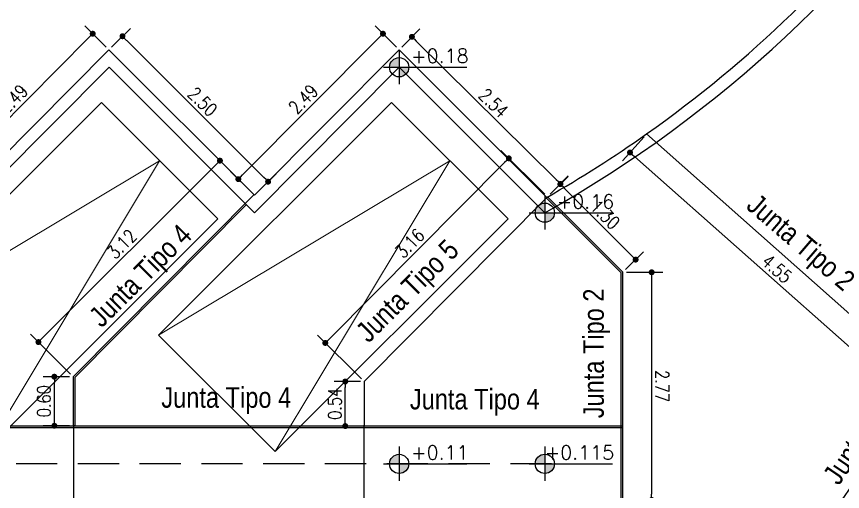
# Model space of a CAD drawing. Header units: millimetres. Extents: x 28448 to 57563, y -116865 to -58388.
# Drawn here: x 28764.39 to 28774.42, y -58455 to -58449.22 of the extents above; entities that cross this region are included whole.
import ezdxf

# ---------------------------------------------------------------- set-up
doc = ezdxf.new("R2010")
doc.units = ezdxf.units.MM
doc.header["$PDMODE"] = 35
doc.header["$PDSIZE"] = 0.5
doc.linetypes.add('DASHED', pattern=[0.75, 0.5, -0.25])
doc.layers.get('DEFPOINTS').update_dxf_attribs({"color": 252, "lineweight": 5})
doc.layers.add('-PA-Cotas', color=4, linetype='Continuous')
doc.layers.add('Proyecto de Pavimento', color=4, linetype='Continuous')
doc.layers.add('-VC-Techos', color=251, linetype='Continuous', lineweight=13)
doc.styles.add('Angosta', font='romans.shx', dxfattribs={"width": 0.8})
doc.styles.add('ARIAL', font='ARIALN.TTF')
doc.styles.add('romans', font='romans.shx')
doc.dimstyles.new('JC_1@100', dxfattribs={"dimscale": 0.9, "dimtxt": 0.18, "dimasz": 0.08, "dimexe": 0.15, "dimexo": 0.05, "dimgap": 0.05, "dimtad": 1, "dimzin": 1, "dimdsep": 46, "dimtxsty": 'Angosta', "dimblk1": 'DOT', "dimblk2": 'DOT', "dimsah": 1, "dimcen": 0.09, "dimclrd": 2, "dimclre": 1, "dimclrt": 3, "dimaunit": 1, "dimadec": 3, "dimazin": 0, "dimtfac": 1.8, "dimtmove": 2, "dimatfit": 3, "dimldrblk": 'DOT', "dimfxl": 0.15, "dimtolj": 1, "dimtzin": 0, "dimarcsym": 0})

# ---------------------------------------------------------------- blocks, each defined once
blk = doc.blocks.new('A$C425A0BF6')
at = {"layer": '-VC-Techos', "color": 6, "linetype": 'Continuous'}
for p, q in [((0, 4), (2, 4)), ((0, 0), (0, 4)), ((0, 0), (1, 4)), ((1, 4), (2, 0)), ((2, 4), (2, 0)), ((2, 0), (0, 0))]:
    blk.add_line(p, q, dxfattribs=at)
blk = doc.blocks.new('A$C445B3242')
h = blk.add_hatch(color=256)
h.paths.add_polyline_path([(0.195, 0.389, 0.414214), (0, 0.195), (0.195, 0.195)])
h.paths.add_polyline_path([(0.195, 0, 0.414214), (0.389, 0.195), (0.195, 0.195)])
for p, q in [((0.197, 0.544), (0.197, -0.147)), ((0.195, 0.389), (0.195, 0)), ((-0.123, 0.194), (1.565, 0.194)), ((0, 0.195), (0.389, 0.195))]:
    blk.add_line(p, q)
blk.add_circle((0.195, 0.195), 0.195)
blk = doc.blocks.new('_Dot')
at = {"color": 0, "linetype": 'ByBlock', "lineweight": -2}
blk.add_line((-0.5, 0), (-1, 0), dxfattribs=at)
at = {"color": 0, "linetype": 'ByBlock', "const_width": 0.5}
blk.add_lwpolyline([(-0.25, 0, 1), (0.25, 0, 1)], format="xyb", close=True, dxfattribs=at)
blk = doc.blocks.new('*D331')
at = {"layer": 'DEFPOINTS', "color": 0, "transparency": 16777216}
for p in [(28765.315, -58449.432), (28765.512, -58449.627), (28763.758, -58451.395)]:
    blk.add_point(p, dxfattribs=at)
at = {"layer": 'Proyecto de Pavimento', "color": 1, "lineweight": -2, "transparency": 16777216}
for p, q in [((28765.48, -58449.596), (28765.219, -58449.337)), ((28763.726, -58451.364), (28763.465, -58451.105))]:
    blk.add_line(p, q, dxfattribs=at)
at = {"layer": 'Proyecto de Pavimento', "color": 2, "lineweight": -2, "transparency": 16777216}
blk.add_line((28763.611, -58451.149), (28765.265, -58449.483), dxfattribs=at)
at = {"layer": 'Proyecto de Pavimento', "color": 2, "lineweight": -2, "transparency": 16777216, "xscale": 0.072, "yscale": 0.072, "zscale": 0.072}
for p, rotation in [((28765.315, -58449.432), 45.21542905407202), ((28763.561, -58451.2), 225.215429054072)]:
    blk.add_blockref('_Dot', p, dxfattribs=dict(at, rotation=rotation))
at = {"layer": 'Proyecto de Pavimento', "color": 3, "transparency": 16777216, "insert": (28764.349, -58450.227), "char_height": 0.162, "attachment_point": 5, "rotation": 45.2154, "style": 'Angosta'}
blk.add_mtext('\\A1;2.49', dxfattribs=at)
blk = doc.blocks.new('*D332')
at = {"layer": 'DEFPOINTS', "color": 0, "transparency": 16777216}
for p in [(28765.512, -58449.627), (28767.444, -58451.231), (28767.28, -58451.395)]:
    blk.add_point(p, dxfattribs=at)
at = {"layer": 'Proyecto de Pavimento', "color": 1, "lineweight": -2, "transparency": 16777216}
for p, q in [((28765.544, -58449.596), (28765.772, -58449.368)), ((28767.312, -58451.363), (28767.54, -58451.136))]:
    blk.add_line(p, q, dxfattribs=at)
at = {"layer": 'Proyecto de Pavimento', "color": 2, "lineweight": -2, "transparency": 16777216}
blk.add_line((28765.727, -58449.514), (28767.393, -58451.18), dxfattribs=at)
at = {"layer": 'Proyecto de Pavimento', "color": 2, "lineweight": -2, "transparency": 16777216, "xscale": 0.072, "yscale": 0.072, "zscale": 0.072}
for p, rotation in [((28765.676, -58449.463), 135), ((28767.444, -58451.231), 315)]:
    blk.add_blockref('_Dot', p, dxfattribs=dict(at, rotation=rotation))
at = {"layer": 'Proyecto de Pavimento', "color": 3, "transparency": 16777216, "insert": (28766.649, -58450.258), "char_height": 0.162, "attachment_point": 5, "rotation": 315, "style": 'Angosta'}
blk.add_mtext('\\A1;2.50', dxfattribs=at)
blk = doc.blocks.new('*D333')
at = {"layer": 'DEFPOINTS', "color": 0, "transparency": 16777216}
for p in [(28768.838, -58449.432), (28769.034, -58449.627), (28767.28, -58451.395)]:
    blk.add_point(p, dxfattribs=at)
at = {"layer": 'Proyecto de Pavimento', "color": 1, "lineweight": -2, "transparency": 16777216}
for p, q in [((28769.003, -58449.596), (28768.742, -58449.337)), ((28767.248, -58451.364), (28766.987, -58451.105))]:
    blk.add_line(p, q, dxfattribs=at)
at = {"layer": 'Proyecto de Pavimento', "color": 2, "lineweight": -2, "transparency": 16777216}
blk.add_line((28767.134, -58451.149), (28768.787, -58449.483), dxfattribs=at)
at = {"layer": 'Proyecto de Pavimento', "color": 2, "lineweight": -2, "transparency": 16777216, "xscale": 0.072, "yscale": 0.072, "zscale": 0.072}
for p, rotation in [((28768.838, -58449.432), 45.21542905407202), ((28767.083, -58451.2), 225.215429054072)]:
    blk.add_blockref('_Dot', p, dxfattribs=dict(at, rotation=rotation))
at = {"layer": 'Proyecto de Pavimento', "color": 3, "transparency": 16777216, "insert": (28767.871, -58450.227), "char_height": 0.162, "attachment_point": 5, "rotation": 45.2154, "style": 'Angosta'}
blk.add_mtext('\\A1;2.49', dxfattribs=at)
blk = doc.blocks.new('*D334')
at = {"layer": 'DEFPOINTS', "color": 0, "transparency": 16777216}
for p in [(28769.034, -58449.627), (28770.993, -58451.257), (28770.837, -58451.414, -0.002)]:
    blk.add_point(p, dxfattribs=at)
at = {"layer": 'Proyecto de Pavimento', "color": 1, "lineweight": -2, "transparency": 16777216}
for p, q in [((28769.066, -58449.596), (28769.285, -58449.374)), ((28770.868, -58451.382), (28771.088, -58451.161))]:
    blk.add_line(p, q, dxfattribs=at)
at = {"layer": 'Proyecto de Pavimento', "color": 2, "lineweight": -2, "transparency": 16777216}
blk.add_line((28769.241, -58449.521), (28770.941, -58451.206), dxfattribs=at)
at = {"layer": 'Proyecto de Pavimento', "color": 2, "lineweight": -2, "transparency": 16777216, "xscale": 0.072, "yscale": 0.072, "zscale": 0.072}
for p, rotation in [((28769.19, -58449.47), 135.2492477437584), ((28770.993, -58451.257), 315.2492477437584)]:
    blk.add_blockref('_Dot', p, dxfattribs=dict(at, rotation=rotation))
at = {"layer": 'Proyecto de Pavimento', "color": 3, "transparency": 16777216, "insert": (28770.18, -58450.274), "char_height": 0.162, "attachment_point": 5, "rotation": 315.2492, "style": 'Angosta'}
blk.add_mtext('\\A1;2.54', dxfattribs=at)
blk = doc.blocks.new('*D347')
at = {"layer": 'DEFPOINTS', "color": 0, "transparency": 16777216}
for p in [(28764.849, -58453.601), (28765.077, -58453.601), (28765.077, -58454.197)]:
    blk.add_point(p, dxfattribs=at)
at = {"layer": 'Proyecto de Pavimento', "color": 1, "lineweight": -2, "transparency": 16777216}
for p, q in [((28765.032, -58453.601), (28764.714, -58453.601)), ((28765.032, -58454.197), (28764.714, -58454.197))]:
    blk.add_line(p, q, dxfattribs=at)
at = {"layer": 'Proyecto de Pavimento', "color": 2, "lineweight": -2, "transparency": 16777216}
blk.add_line((28764.849, -58454.125), (28764.849, -58453.673), dxfattribs=at)
at = {"layer": 'Proyecto de Pavimento', "color": 2, "lineweight": -2, "transparency": 16777216, "xscale": 0.072, "yscale": 0.072, "zscale": 0.072}
for p, rotation in [((28764.849, -58453.601), 90), ((28764.849, -58454.197), 270)]:
    blk.add_blockref('_Dot', p, dxfattribs=dict(at, rotation=rotation))
at = {"layer": 'Proyecto de Pavimento', "color": 3, "transparency": 16777216, "insert": (28764.723, -58453.899), "char_height": 0.162, "attachment_point": 5, "rotation": 90, "style": 'Angosta'}
blk.add_mtext('\\A1;0.60', dxfattribs=at)
blk = doc.blocks.new('*D348')
at = {"layer": 'DEFPOINTS', "color": 0, "transparency": 16777216}
for p in [(28768.381, -58453.659), (28768.609, -58453.659), (28768.609, -58454.201)]:
    blk.add_point(p, dxfattribs=at)
at = {"layer": 'Proyecto de Pavimento', "color": 1, "lineweight": -2, "transparency": 16777216}
for p, q in [((28768.564, -58453.659), (28768.246, -58453.659)), ((28768.564, -58454.201), (28768.246, -58454.201))]:
    blk.add_line(p, q, dxfattribs=at)
at = {"layer": 'Proyecto de Pavimento', "color": 2, "lineweight": -2, "transparency": 16777216}
blk.add_line((28768.381, -58454.129), (28768.381, -58453.731), dxfattribs=at)
at = {"layer": 'Proyecto de Pavimento', "color": 2, "lineweight": -2, "transparency": 16777216, "xscale": 0.072, "yscale": 0.072, "zscale": 0.072}
for p, rotation in [((28768.381, -58453.659), 90), ((28768.381, -58454.201), 270)]:
    blk.add_blockref('_Dot', p, dxfattribs=dict(at, rotation=rotation))
at = {"layer": 'Proyecto de Pavimento', "color": 3, "transparency": 16777216, "insert": (28768.255, -58453.93), "char_height": 0.162, "attachment_point": 5, "rotation": 90, "style": 'Angosta'}
blk.add_mtext('\\A1;0.54', dxfattribs=at)
blk = doc.blocks.new('*D362')
at = {"layer": 'DEFPOINTS', "color": 0, "transparency": 16777216}
for p in [(28766.859, -58450.975), (28767.28, -58451.395), (28765.077, -58453.601)]:
    blk.add_point(p, dxfattribs=at)
at = {"layer": 'Proyecto de Pavimento', "color": 1, "lineweight": -2, "transparency": 16777216}
for p, q in [((28767.248, -58451.363), (28766.764, -58450.88)), ((28765.045, -58453.569), (28764.561, -58453.085))]:
    blk.add_line(p, q, dxfattribs=at)
at = {"layer": 'Proyecto de Pavimento', "color": 2, "lineweight": -2, "transparency": 16777216}
blk.add_line((28764.707, -58453.13), (28766.808, -58451.026), dxfattribs=at)
at = {"layer": 'Proyecto de Pavimento', "color": 2, "lineweight": -2, "transparency": 16777216, "xscale": 0.072, "yscale": 0.072, "zscale": 0.072}
for p, rotation in [((28766.859, -58450.975), 45.03163275177798), ((28764.656, -58453.18), 225.031632751778)]:
    blk.add_blockref('_Dot', p, dxfattribs=dict(at, rotation=rotation))
at = {"layer": 'Proyecto de Pavimento', "color": 3, "transparency": 16777216, "insert": (28765.668, -58451.989), "char_height": 0.162, "attachment_point": 5, "rotation": 45.0316, "style": 'Angosta'}
blk.add_mtext('\\A1;3.12', dxfattribs=at)
blk = doc.blocks.new('*D363')
at = {"layer": 'DEFPOINTS', "color": 0, "transparency": 16777216}
for p in [(28770.366, -58450.947), (28770.837, -58451.414, -0.002), (28768.609, -58453.659)]:
    blk.add_point(p, dxfattribs=at)
at = {"layer": 'Proyecto de Pavimento', "color": 1, "lineweight": -2, "transparency": 16777216}
for p, q in [((28770.805, -58451.382), (28770.27, -58450.852)), ((28768.577, -58453.627), (28768.042, -58453.096))]:
    blk.add_line(p, q, dxfattribs=at)
at = {"layer": 'Proyecto de Pavimento', "color": 2, "lineweight": -2, "transparency": 16777216}
blk.add_line((28768.189, -58453.14), (28770.315, -58450.998), dxfattribs=at)
at = {"layer": 'Proyecto de Pavimento', "color": 2, "lineweight": -2, "transparency": 16777216, "xscale": 0.072, "yscale": 0.072, "zscale": 0.072}
for p, rotation in [((28770.366, -58450.947), 45.21542905422205), ((28768.138, -58453.191), 225.215429054222)]:
    blk.add_blockref('_Dot', p, dxfattribs=dict(at, rotation=rotation))
at = {"layer": 'Proyecto de Pavimento', "color": 3, "transparency": 16777216, "insert": (28769.163, -58451.98), "char_height": 0.162, "attachment_point": 5, "rotation": 45.2154, "style": 'Angosta'}
blk.add_mtext('\\A1;3.16', dxfattribs=at)
blk = doc.blocks.new('*D432')
at = {"layer": 'DEFPOINTS', "color": 0, "transparency": 16777216}
for p in [(28771.751, -58452.332), (28771.751, -58455.099), (28772.1, -58455.099)]:
    blk.add_point(p, dxfattribs=at)
at = {"layer": 'Proyecto de Pavimento', "color": 1, "lineweight": -2, "transparency": 16777216}
for p, q in [((28771.796, -58452.332), (28772.235, -58452.332)), ((28771.796, -58455.099), (28772.235, -58455.099))]:
    blk.add_line(p, q, dxfattribs=at)
at = {"layer": 'Proyecto de Pavimento', "color": 2, "lineweight": -2, "transparency": 16777216}
blk.add_line((28772.1, -58452.404), (28772.1, -58455.027), dxfattribs=at)
at = {"layer": 'Proyecto de Pavimento', "color": 2, "lineweight": -2, "transparency": 16777216, "xscale": 0.072, "yscale": 0.072, "zscale": 0.072}
for p, rotation in [((28772.1, -58452.332), 90.00155958307037), ((28772.1, -58455.099), 270.0015595830704)]:
    blk.add_blockref('_Dot', p, dxfattribs=dict(at, rotation=rotation))
at = {"layer": 'Proyecto de Pavimento', "color": 3, "transparency": 16777216, "insert": (28772.226, -58453.715), "char_height": 0.162, "attachment_point": 5, "rotation": 270.0016, "style": 'Angosta'}
blk.add_mtext('\\A1;2.77', dxfattribs=at)
blk = doc.blocks.new('*D433')
at = {"layer": 'DEFPOINTS', "color": 0, "transparency": 16777216}
for p in [(28770.837, -58451.414, -0.002), (28771.905, -58452.178), (28771.751, -58452.332)]:
    blk.add_point(p, dxfattribs=at)
at = {"layer": 'Proyecto de Pavimento', "color": 1, "lineweight": -2, "transparency": 16777216}
for p, q in [((28770.869, -58451.382), (28771.086, -58451.166)), ((28771.783, -58452.3), (28772.001, -58452.083))]:
    blk.add_line(p, q, dxfattribs=at)
at = {"layer": 'Proyecto de Pavimento', "color": 2, "lineweight": -2, "transparency": 16777216}
blk.add_line((28771.041, -58451.312), (28771.854, -58452.127), dxfattribs=at)
at = {"layer": 'Proyecto de Pavimento', "color": 2, "lineweight": -2, "transparency": 16777216, "xscale": 0.072, "yscale": 0.072, "zscale": 0.072}
for p, rotation in [((28770.991, -58451.261), 134.9080061462075), ((28771.905, -58452.178), 314.9080061462075)]:
    blk.add_blockref('_Dot', p, dxfattribs=dict(at, rotation=rotation))
at = {"layer": 'Proyecto de Pavimento', "color": 3, "transparency": 16777216, "insert": (28771.537, -58451.631), "char_height": 0.162, "attachment_point": 5, "rotation": 314.908, "style": 'Angosta'}
blk.add_mtext('\\A1;1.30', dxfattribs=at)
blk = doc.blocks.new('*D510')
at = {"layer": 'DEFPOINTS', "color": 0, "transparency": 16777216}
for p in [(28772.037, -58450.651), (28775.438, -58453.666), (28775.238, -58453.892)]:
    blk.add_point(p, dxfattribs=at)
at = {"layer": 'Proyecto de Pavimento', "color": 1, "lineweight": -2, "transparency": 16777216}
for p, q in [((28772.008, -58450.684), (28771.748, -58450.977)), ((28775.408, -58453.7), (28775.149, -58453.993))]:
    blk.add_line(p, q, dxfattribs=at)
at = {"layer": 'Proyecto de Pavimento', "color": 2, "lineweight": -2, "transparency": 16777216}
blk.add_line((28771.891, -58450.924), (28775.184, -58453.844), dxfattribs=at)
at = {"layer": 'Proyecto de Pavimento', "color": 2, "lineweight": -2, "transparency": 16777216, "xscale": 0.072, "yscale": 0.072, "zscale": 0.072}
for p, rotation in [((28771.837, -58450.876), 138.4349289918077), ((28775.238, -58453.892), 318.4349289918077)]:
    blk.add_blockref('_Dot', p, dxfattribs=dict(at, rotation=rotation))
at = {"layer": 'Proyecto de Pavimento', "color": 3, "transparency": 16777216, "insert": (28773.621, -58452.29), "char_height": 0.162, "attachment_point": 5, "rotation": 318.4349, "style": 'Angosta'}
blk.add_mtext('\\A1;4.55', dxfattribs=at)

msp = doc.modelspace()

# ---------------------------------------------------------------- linework, layer by layer
at = {"layer": 'Proyecto de Pavimento'}
for p, q in [((28765.5121, -58449.6275), (28763.7576, -58451.3953)), ((28767.2799, -58451.3953), (28765.5121, -58449.6275)), ((28769.0345, -58449.6275), (28767.2799, -58451.3953)), ((28770.828, -58451.421), (28769.0345, -58449.6275)), ((28765.5125, -58449.84), (28763.758, -58451.6078)), ((28767.2803, -58451.6078), (28765.5125, -58449.84)), ((28769.0349, -58449.84), (28767.2803, -58451.6078)), ((28770.8026, -58451.6078), (28769.0349, -58449.84))]:
    msp.add_line(p, q, dxfattribs=at)
at = {"layer": 'Proyecto de Pavimento', "color": 6}
for p, q in [((28767.2728, -58451.3882), (28765.0768, -58453.6008)), ((28767.1813, -58451.5088), (28765.0968, -58453.609))]:
    msp.add_line(p, q, dxfattribs=at)
at = {"layer": 'Proyecto de Pavimento', "color": 7}
msp.add_line((28770.8367, -58451.4142, -0.0016), (28768.6091, -58453.6586, -0.0016), dxfattribs=at)
at = {"layer": 'Proyecto de Pavimento', "color": 5}
for p, q in [((28771.7312, -58452.3399, 0.0031), (28770.8202, -58451.4289, 0.0031)), ((28771.7512, -58452.3316, 0.0031), (28770.8343, -58451.4147, 0.0031))]:
    msp.add_line(p, q, dxfattribs=at)
at = {"layer": 'Proyecto de Pavimento', "color": 3}
for points in [[(28775.4383, -58453.6663), (28772.0374, -58450.6506)], [(28765.0869, -58457.991), (28765.0868, -58454.191)], [(28768.6092, -58457.991), (28768.6091, -58454.191)]]:
    msp.add_lwpolyline(points, dxfattribs=at)
at = {"layer": 'Proyecto de Pavimento', "color": 5}
for points in [[(28771.7314, -58458.011), (28771.7312, -58452.3399)], [(28771.7514, -58458.011), (28771.7512, -58452.3316)]]:
    msp.add_lwpolyline(points, dxfattribs=at)
at = {"layer": 'Proyecto de Pavimento', "color": 6}
for points in [[(28765.0768, -58453.6008), (28765.0768, -58454.201)], [(28765.0968, -58453.609), (28765.0968, -58454.201)], [(28771.7413, -58454.201), (28715.3842, -58454.201)], [(28771.7413, -58454.221), (28715.3842, -58454.221)]]:
    msp.add_lwpolyline(points, dxfattribs=at)
at = {"layer": 'Proyecto de Pavimento', "color": 7}
msp.add_lwpolyline([(28768.6091, -58453.6586), (28768.6091, -58454.191)], dxfattribs=at)
at = {"layer": 'Proyecto de Pavimento', "color": 6}
msp.add_lwpolyline([(28774.404, -58455.1058, 0.0261813), (28774.8056, -58454.4885, -0.0396374), (28775.4308, -58453.6597)], format="xyb", dxfattribs=at)
at = {"layer": 'Proyecto de Pavimento', "linetype": 'DASHED'}
msp.add_lwpolyline([(28770.8845, -58454.661), (28715.0865, -58454.661)], dxfattribs=at)
at = {"layer": 'Proyecto de Pavimento'}
for radius, start, end in [(15.1255, 299.31961, 353.97103), (14.9755, 305.24259, 322.78493), (14.9755, 299.75413, 305.24259)]:
    msp.add_arc((28763.396, -58438.4199, -499.7917), radius, start, end, dxfattribs=at)

# ---------------------------------------------------------------- block references
at = {"layer": '-VC-Techos', "color": 6, "linetype": 'Continuous', "xscale": -1, "rotation": 315}
for p in [(28764.0061, -58454.511, -499.7933), (28767.5284, -58454.511, -499.7933)]:
    msp.add_blockref('A$C425A0BF6', p, dxfattribs=at)
at = {"layer": 'Proyecto de Pavimento', "xscale": 0.6000000000931323, "yscale": 0.6000000000931323, "zscale": 0.6000000000931323}
for p in [(28768.9181, -58449.9568, -499.7933), (28770.6859, -58451.7245, -499.7917), (28768.9181, -58454.7777, -499.7933), (28770.6859, -58454.7775, -499.7917)]:
    msp.add_blockref('A$C445B3242', p, dxfattribs=at)

# ---------------------------------------------------------------- texts
at = {"layer": '-PA-Cotas', "linetype": 'Continuous', "char_height": 0.17, "width": 12.695578, "attachment_point": 3, "rotation": 0.13103, "style": 'romans'}
for s, insert in [('+0.18', (28769.8777, -58449.6167, -499.7933)), ('+0.16', (28771.6455, -58451.3845, -499.7917)), ('+0.11', (28769.8777, -58454.4376, -499.7933)), ('+0.115', (28771.6455, -58454.4374, -499.7917))]:
    msp.add_mtext(s, dxfattribs=dict(at, insert=insert))
at = {"layer": 'Proyecto de Pavimento', "color": 0, "style": 'ARIAL'}
for s, rotation, p in [('Junta Tipo 2', 319.36486, (28773.2337, -58451.5471)), ('Junta Tipo 4', 44.96599, (28765.4222, -58453.0158)), ('Junta Tipo 5', 44.96599, (28768.6633, -58453.2001)), ('Junta Tipo 2', 90, (28771.519, -58454.1057)), ('Junta Tipo 4', 55.95207, (28774.3717, -58454.9332))]:
    msp.add_text(s, height=0.25, rotation=rotation, dxfattribs=at).set_placement(p)
for p in [(28766.1478, -58453.9784), (28769.1649, -58453.9986, -499.7917)]:
    msp.add_text('Junta Tipo 4', height=0.25, dxfattribs=at).set_placement(p)

# ---------------------------------------------------------------- dimensions: what is measured, and where the dimension line sits
at = {"layer": 'Proyecto de Pavimento'}
for p1, p2, distance, picture, middle in [((28763.7576, -58451.3953), (28765.5121, -58449.6275), 0.2774, '*D331', (28764.3486, -58450.2272)), ((28765.5121, -58449.6275), (28767.2799, -58451.3953), 0.2322, '*D332', (28766.6493, -58450.2581)), ((28767.2799, -58451.3953), (28769.0345, -58449.6275), 0.2774, '*D333', (28767.8709, -58450.2272)), ((28769.0345, -58449.6275), (28770.8367, -58451.4142, -0.0016), 0.2213, '*D334', (28770.1801, -58450.2742)), ((28772.0374, -58450.6506), (28775.4383, -58453.6663), -0.3016, '*D510', (28773.6214, -58452.2898)), ((28765.0768, -58453.6008), (28767.2799, -58451.3953), 0.5947, '*D362', (28765.6685, -58451.9887)), ((28768.6091, -58453.6586), (28770.8367, -58451.4142, -0.0016), 0.6634, '*D363', (28769.1627, -58451.9803)), ((28770.8367, -58451.4142, -0.0016), (28771.7512, -58452.3316), 0.2172, '*D433', (28771.537, -58451.6306)), ((28771.7512, -58452.3316), (28771.7513, -58455.099), 0.3484, '*D432', (28772.2256, -58453.7153))]:
    dim = msp.add_aligned_dim(p1=p1, p2=p2, distance=distance, dimstyle='JC_1@100', dxfattribs=at)
    dim.commit()
    dim.dimension.update_dxf_attribs({"geometry": picture, "text_midpoint": middle})
for base, p1, p2, picture, middle in [((28764.8491, -58453.6008), (28765.0768, -58454.1969), (28765.0768, -58453.6008), '*D347', (28764.7231, -58453.8988)), ((28768.3814, -58453.6586), (28768.6091, -58454.201), (28768.6091, -58453.6586), '*D348', (28768.2554, -58453.9298))]:
    dim = msp.add_linear_dim(base=base, p1=p1, p2=p2, angle=90, dimstyle='JC_1@100', dxfattribs=at)
    dim.commit()
    dim.dimension.update_dxf_attribs({"geometry": picture, "text_midpoint": middle})

doc.saveas('drawing.dxf')
